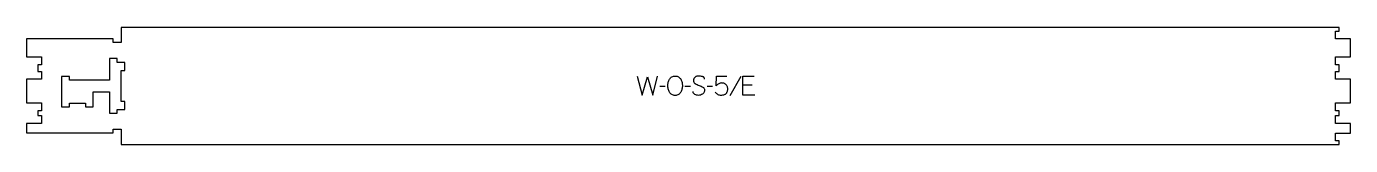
# Model space of a CAD drawing. Extents: x 0 to 2100, y 0 to 186.
import ezdxf

# ---------------------------------------------------------------- set-up
doc = ezdxf.new("R2010")
doc.units = 0
for name, color, linetype in [('1_ANYTOOL_1MMDEEP_LABELS_S', 2, 'CONTINUOUS'), ('3_ANYTOOL_CUTTHROUGH_INSID', 4, 'CONTINUOUS'), ('4_ANYTOOL_CUTTHROUGH_OUTSI', 5, 'CONTINUOUS')]:
    doc.layers.add(name, color=color, linetype=linetype)

msp = doc.modelspace()

# ---------------------------------------------------------------- linework, layer by layer
at = {"layer": '1_ANYTOOL_1MMDEEP_LABELS_S'}
for p, q in [((1132.640959, 107.787117), (1115.455245, 77.015688)), ((1012.898102, 92.14426), (1004.112388, 92.058545)), ((1052.926674, 92.14426), (1044.140959, 92.058545)), ((1087.983816, 92.14426), (1079.198102, 92.058545)), ((1150.726674, 94.329974), (1136.069531, 94.329974))]:
    msp.add_line(p, q, dxfattribs=at)
for points in [[(968.540959, 108.258545), (976.255245, 78.258545), (984.698102, 107.358545), (993.183816, 78.258545), (1000.683816, 108.258545)], [(1155.012388, 78.258545), (1136.069531, 78.258545), (1136.069531, 108.258545), (1153.898102, 108.258545)]]:
    msp.add_lwpolyline(points, dxfattribs=at)
msp.add_lwpolyline([(1028.969531, 108.601402, -0.064784), (1031.643486, 108.253481, -0.088904), (1034.069531, 107.122831, -0.05419), (1035.992095, 105.430701, -0.051179), (1037.519531, 103.372831, -0.041653), (1038.70173, 100.944058, -0.036749), (1039.490959, 98.358545, -0.024892), (1039.948739, 95.739282, -0.030823), (1040.112388, 93.087117, -0.034269), (1039.935868, 90.51462, -0.031918), (1039.421316, 87.987117, -0.031725), (1038.533129, 85.37772, -0.026303), (1037.348102, 82.887117, -0.058719), (1035.824322, 80.725369, -0.077745), (1033.785602, 79.062117, -0.077243), (1031.298614, 78.083279, -0.055252), (1028.626674, 77.787117, -0.054051), (1025.872749, 78.085696, -0.077615), (1023.307031, 79.083545, -0.078558), (1021.231957, 80.770619, -0.060481), (1019.690959, 82.972831, -0.02629), (1018.504299, 85.51205, -0.031299), (1017.617745, 88.16926, -0.031469), (1017.102706, 90.756075, -0.033416), (1016.926674, 93.387117, -0.032847), (1017.105351, 96.104065, -0.035049), (1017.649888, 98.771045, -0.03503), (1018.565862, 101.348084, -0.032231), (1019.819531, 103.779974, -0.062518), (1021.441419, 105.847068, -0.074052), (1023.553459, 107.396045, -0.072322), (1026.180313, 108.326936, -0.049083)], format="xyb", close=True, dxfattribs=at)
for points in [[(1075.169531, 103.672831, 0.071867), (1074.976417, 105.009438, 0.100684), (1074.349888, 106.190688, 0.047558), (1073.875334, 106.667138, 0.038563), (1073.325334, 107.055867, 0.037928), (1072.628146, 107.403335, 0.026634), (1071.890959, 107.658545, 0.028461), (1068.867626, 108.344528, 0.041577), (1065.783816, 108.601402, 0.036938), (1064.281456, 108.490263, 0.041531), (1062.815959, 108.146045, 0.041583), (1061.438582, 107.568837, 0.038125), (1060.169531, 106.779974, 0.057611), (1059.099378, 105.78807, 0.065808), (1058.305245, 104.567474, 0.06469), (1057.827749, 103.107919, 0.046778), (1057.683816, 101.572831, 0.052235), (1057.846172, 100.022989, 0.075448), (1058.390959, 98.572831, 0.076671), (1059.307051, 97.399778, 0.061023), (1060.512388, 96.515688, 0.021951), (1063.541242, 94.988342, 0.018213), (1066.683816, 93.708545, -0.02405), (1069.785301, 92.403083, -0.02981), (1072.726674, 90.772831, -0.068439), (1073.867975, 89.8069, -0.079282), (1074.676674, 88.554974, -0.076308), (1075.101673, 86.976292, -0.047772), (1075.126674, 85.329974, -0.046243), (1074.833439, 83.649014, -0.06359), (1074.183816, 82.078188, -0.064671), (1073.210993, 80.793999, -0.057073), (1071.955245, 79.779974, -0.067522), (1068.986937, 78.417063, -0.070793), (1065.762388, 77.915688, -0.064027), (1062.623373, 78.278203, -0.070447), (1059.698102, 79.458545, -0.054374), (1058.539685, 80.308178, -0.074742), (1057.640959, 81.41926, -0.075199), (1057.117952, 82.725638, -0.057737), (1056.955245, 84.129974)], [(1092.269531, 83.015688, 0.051644), (1094.004569, 80.995775, 0.067529), (1096.158816, 79.447831, 0.067834), (1098.615574, 78.54336, 0.054378), (1101.226674, 78.258545, 0.039344), (1104.209926, 78.493653, 0.059901), (1107.076674, 79.308545, 0.055966), (1108.29148, 79.985548, 0.047768), (1109.342745, 80.899617, 0.046557), (1110.33816, 82.164905, 0.031515), (1111.126674, 83.572831, 0.047557), (1111.814965, 85.452212, 0.064093), (1112.069531, 87.429974, 0.035335), (1111.928212, 89.427153, 0.045148), (1111.469531, 91.372831, 0.045692), (1110.719405, 93.084321, 0.046166), (1109.669531, 94.629974, 0.060461), (1108.334623, 95.901528, 0.060801), (1106.733816, 96.815688, 0.059081), (1104.770324, 97.37901, 0.040364), (1102.726674, 97.54426, 0.051634), (1100.146082, 97.277056, 0.068321), (1097.712388, 96.408545, 0.044671), (1095.470603, 94.976392, 0.031916), (1093.469531, 93.215688), (1094.198102, 108.258545), (1110.398102, 108.258545)]]:
    msp.add_lwpolyline(points, format="xyb", dxfattribs=at)
at = {"layer": '3_ANYTOOL_CUTTHROUGH_INSID'}
msp.add_lwpolyline([(55.500029, 108.088509), (55.500029, 59.588509), (68.000029, 59.588509), (68.000029, 65.588509), (93.500029, 65.588509), (93.500029, 59.588509), (106.000029, 59.588509), (106.000029, 83.588509), (131.500029, 83.588509), (131.500029, 49.632762), (144.000029, 49.632762), (144.000029, 55.632762), (149.500008, 55.632762), (149.500001, 55.544253), (156, 55.544253), (156, 68.044253), (150, 68.044253), (150, 117.544253), (156, 117.544253), (156, 130.044253), (150, 130.044253), (150, 130.132759), (144.000029, 130.132762), (144.000029, 136.132762), (131.500029, 136.132762), (131.500029, 102.088509), (68.000029, 102.088509), (68.000029, 108.088509)], close=True, dxfattribs=at)
at = {"layer": '4_ANYTOOL_CUTTHROUGH_OUTSI'}
msp.add_lwpolyline([(2099.5, 167.5), (2075.75, 167.5, -0.414214), (2075.5, 167.75), (2075.5, 179.75, -0.414214), (2075.75, 180), (2081.5, 180), (2081.5, 185.5), (1949.75, 185.5), (1649.75, 185.5), (1349.75, 185.5), (1049.75, 185.5), (449.75, 185.5), (150, 185.5), (150, 161.927013, -0.414214), (149.75, 161.677013), (137.75, 161.677013, -0.414214), (137.5, 161.927013), (137.5, 167.677013), (0, 167.677013), (0, 139.000013), (23.75, 139.000013, -0.414214), (24, 138.750013), (24, 126.750013, -0.414214), (23.75, 126.500013), (18, 126.500013), (18, 116.000013), (23.75, 116.000013, -0.414214), (24, 115.750013), (24, 103.750013, -0.414214), (23.75, 103.500013), (0, 103.500013), (0, 66.089013), (23.75, 66.089013, -0.414214), (24, 65.839013), (24, 53.839013, -0.414214), (23.75, 53.589013), (18, 53.589013), (18, 46.000013), (23.75, 46.000013, -0.414214), (24, 45.750013), (24, 33.750013, -0.414214), (23.75, 33.500013), (0, 33.500013), (0, 18.177013), (137.5, 18.177013), (137.5, 23.927013, -0.414214), (137.75, 24.177013), (149.75, 24.177013, -0.414214), (150, 23.927013), (150, 0), (449.75, 0), (749.75, 0), (1649.75, 0), (1949.75, 0), (2081.5, 0), (2081.5, 5.5), (2075.75, 5.5, -0.414214), (2075.5, 5.75), (2075.5, 17.75, -0.414214), (2075.75, 18), (2099.5, 18), (2099.5, 33.5), (2075.75, 33.5, -0.414214), (2075.5, 33.75), (2075.5, 45.75, -0.414214), (2075.75, 46), (2081.5, 46), (2081.5, 53.589), (2075.75, 53.589, -0.414214), (2075.5, 53.839), (2075.5, 65.839, -0.414214), (2075.75, 66.089), (2099.5, 66.089), (2099.5, 103.5), (2075.75, 103.5, -0.414214), (2075.5, 103.75), (2075.5, 115.75, -0.414214), (2075.75, 116), (2081.5, 116), (2081.5, 126.5), (2075.75, 126.5, -0.414214), (2075.5, 126.75), (2075.5, 138.75, -0.414214), (2075.75, 139), (2099.5, 139)], format="xyb", close=True, dxfattribs=at)

doc.saveas('drawing.dxf')
